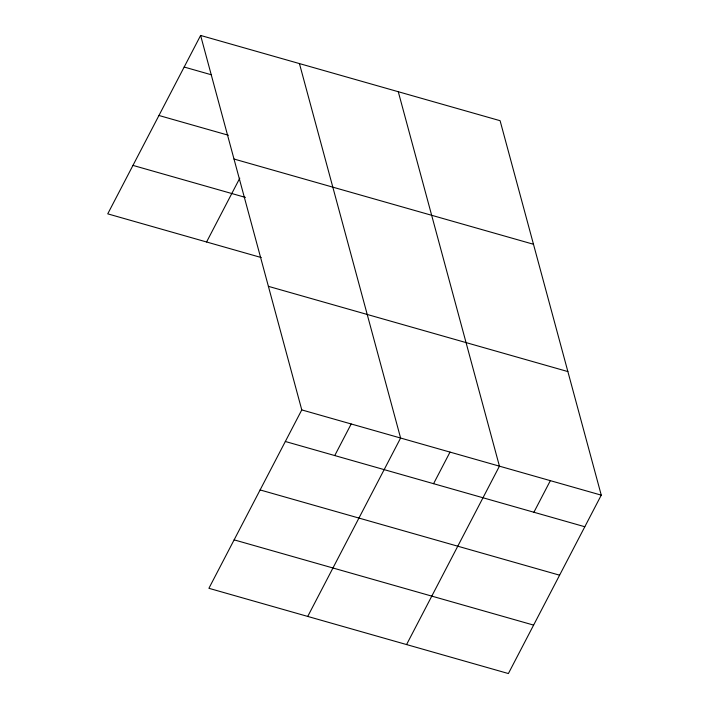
<?xml version="1.0" encoding="UTF-8"?>
<svg xmlns="http://www.w3.org/2000/svg" width="709" height="709" viewBox="0 0 709 709"><rect width="100%" height="100%" fill="white"/><g stroke="black" fill="none" stroke-linecap="round" stroke-linejoin="round"><path stroke-width="1.06" d="M200.612 35.45L301.777 409.908L208.907 588.302L508.388 673.55L601.259 495.148L500.093 120.698L200.612 35.45L107.741 213.852L261.24 257.544M206.576 241.982L239.784 178.172M334.745 455.559L351.194 423.973M307.733 616.431L400.603 438.038L299.437 63.58M433.571 483.689L450.02 452.103M406.567 644.57L499.437 466.168L398.272 91.709M533.904 512.244L550.344 480.658M184.172 67.036L211.504 74.817M158.949 115.487L228.342 135.233M233.997 159.02L533.478 244.268M132.964 165.401L245.456 197.421M268.392 286.339L567.874 371.578M301.777 409.908L601.259 495.148M285.337 441.494L584.81 526.743M260.114 489.937L559.596 575.185M234.13 539.859L533.611 625.099"/></g></svg>
